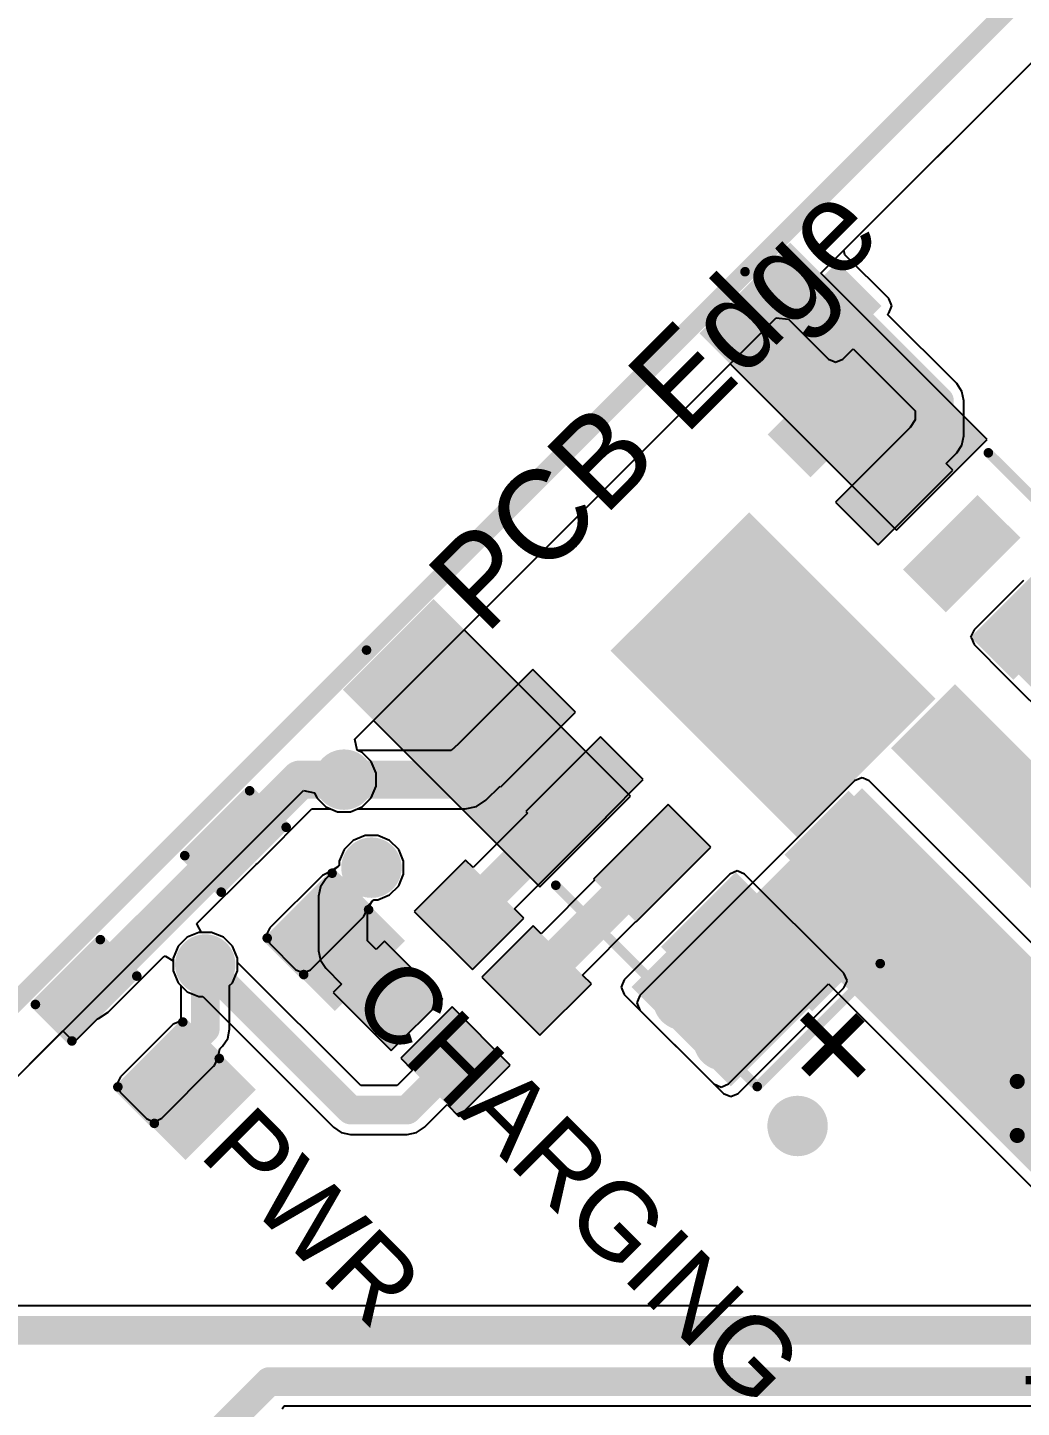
# Model space of a CAD drawing. Header units: millimetres. Extents: x -0.27 to 3.94, y -1.19 to 3.
# Drawn here: x 0.224 to 0.744, y 1.581 to 2.303 of the extents above; entities that cross this region are included whole.
import ezdxf

# ---------------------------------------------------------------- set-up
doc = ezdxf.new("R2010")
doc.units = ezdxf.units.MM
doc.header["$MEASUREMENT"] = 0
for name, color, linetype in [('BottomLayer', 5, 'Continuous'), ('BottomPaste', 16, 'Continuous'), ('BottomSolder', 6, 'Continuous'), ('Mechanical2', 216, 'Continuous'), ('TopLayer', 1, 'Continuous'), ('TopOverlay', 2, 'Continuous'), ('TopPaste', 8, 'Continuous'), ('TopSolder', 216, 'Continuous'), ('ViaHoleLayer', 16, 'Continuous')]:
    doc.layers.add(name, color=color, linetype=linetype)
doc.styles.add('Arial', font='arial.ttf', dxfattribs={"height": 0.2})

# ---------------------------------------------------------------- blocks, each defined once
blk = doc.blocks.new('ESOP_8_B_25')
at = {"layer": 'BottomLayer'}
for points in [[(-0.13813, 0.08681), (-0.09089, 0.08681), (-0.09089, 0.06319), (-0.13813, 0.06319)], [(0.09089, 0.08681), (0.13813, 0.08681), (0.13813, 0.06319), (0.09089, 0.06319)], [(-0.04724, 0.06496), (0.04724, 0.06496), (0.04724, -0.06496), (-0.04724, -0.06496)], [(-0.13813, 0.03681), (-0.09089, 0.03681), (-0.09089, 0.01319), (-0.13813, 0.01319)], [(0.09089, 0.03681), (0.13813, 0.03681), (0.13813, 0.01319), (0.09089, 0.01319)], [(-0.13813, -0.01319), (-0.09089, -0.01319), (-0.09089, -0.03681), (-0.13813, -0.03681)], [(0.09089, -0.01319), (0.13813, -0.01319), (0.13813, -0.03681), (0.09089, -0.03681)], [(-0.13813, -0.06319), (-0.09089, -0.06319), (-0.09089, -0.08681), (-0.13813, -0.08681)], [(0.09089, -0.06319), (0.13813, -0.06319), (0.13813, -0.08681), (0.09089, -0.08681)]]:
    blk.add_hatch(color=5, dxfattribs=at).paths.add_polyline_path(points)
at = {"layer": 'BottomPaste'}
for points in [[(-0.13813, 0.08681), (-0.09089, 0.08681), (-0.09089, 0.06319), (-0.13813, 0.06319)], [(0.09089, 0.08681), (0.13813, 0.08681), (0.13813, 0.06319), (0.09089, 0.06319)], [(-0.04724, 0.06496), (0.04724, 0.06496), (0.04724, -0.06496), (-0.04724, -0.06496)], [(-0.13813, 0.03681), (-0.09089, 0.03681), (-0.09089, 0.01319), (-0.13813, 0.01319)], [(0.09089, 0.03681), (0.13813, 0.03681), (0.13813, 0.01319), (0.09089, 0.01319)], [(-0.13813, -0.01319), (-0.09089, -0.01319), (-0.09089, -0.03681), (-0.13813, -0.03681)], [(0.09089, -0.01319), (0.13813, -0.01319), (0.13813, -0.03681), (0.09089, -0.03681)], [(-0.13813, -0.06319), (-0.09089, -0.06319), (-0.09089, -0.08681), (-0.13813, -0.08681)], [(0.09089, -0.06319), (0.13813, -0.06319), (0.13813, -0.08681), (0.09089, -0.08681)]]:
    blk.add_hatch(color=16, dxfattribs=at).paths.add_polyline_path(points)
at = {"layer": 'BottomSolder'}
for points in [[(-0.14213, 0.09081), (-0.08689, 0.09081), (-0.08689, 0.05919), (-0.14213, 0.05919)], [(0.08689, 0.09081), (0.14213, 0.09081), (0.14213, 0.05919), (0.08689, 0.05919)], [(-0.05124, 0.06896), (0.05124, 0.06896), (0.05124, -0.06896), (-0.05124, -0.06896)], [(-0.14213, 0.04081), (-0.08689, 0.04081), (-0.08689, 0.00919), (-0.14213, 0.00919)], [(0.08689, 0.04081), (0.14213, 0.04081), (0.14213, 0.00919), (0.08689, 0.00919)], [(-0.14213, -0.00919), (-0.08689, -0.00919), (-0.08689, -0.04081), (-0.14213, -0.04081)], [(0.08689, -0.00919), (0.14213, -0.00919), (0.14213, -0.04081), (0.08689, -0.04081)], [(-0.14213, -0.05919), (-0.08689, -0.05919), (-0.08689, -0.09081), (-0.14213, -0.09081)], [(0.08689, -0.05919), (0.14213, -0.05919), (0.14213, -0.09081), (0.08689, -0.09081)]]:
    blk.add_hatch(color=6, dxfattribs=at).paths.add_polyline_path(points)
blk = doc.blocks.new('R___0402_B_96')
at = {"layer": 'BottomLayer'}
for points in [[(-0.0095, 0.0125), (-0.0095, -0.0125), (-0.0275, -0.0125), (-0.0275, 0.0125)], [(0.0275, 0.0125), (0.0275, -0.0125), (0.0095, -0.0125), (0.0095, 0.0125)]]:
    blk.add_hatch(color=5, dxfattribs=at).paths.add_polyline_path(points)
at = {"layer": 'BottomPaste'}
for points in [[(-0.0095, 0.0125), (-0.0095, -0.0125), (-0.0275, -0.0125), (-0.0275, 0.0125)], [(0.0275, 0.0125), (0.0275, -0.0125), (0.0095, -0.0125), (0.0095, 0.0125)]]:
    blk.add_hatch(color=16, dxfattribs=at).paths.add_polyline_path(points)
at = {"layer": 'BottomSolder'}
for points in [[(-0.00733, 0.01467), (-0.00733, -0.01467), (-0.02967, -0.01467), (-0.02967, 0.01467)], [(0.02967, 0.01467), (0.02967, -0.01467), (0.00733, -0.01467), (0.00733, 0.01467)]]:
    blk.add_hatch(color=6, dxfattribs=at).paths.add_polyline_path(points)
blk = doc.blocks.new('R___0603_B_97')
at = {"layer": 'BottomLayer'}
for points in [[(-0.045, -0.0175), (-0.045, 0.0175), (-0.015, 0.0175), (-0.015, -0.0175)], [(0.015, -0.0175), (0.015, 0.0175), (0.045, 0.0175), (0.045, -0.0175)]]:
    blk.add_hatch(color=5, dxfattribs=at).paths.add_polyline_path(points)
at = {"layer": 'BottomPaste'}
for points in [[(-0.045, -0.0175), (-0.045, 0.0175), (-0.015, 0.0175), (-0.015, -0.0175)], [(0.015, -0.0175), (0.015, 0.0175), (0.045, 0.0175), (0.045, -0.0175)]]:
    blk.add_hatch(color=16, dxfattribs=at).paths.add_polyline_path(points)
at = {"layer": 'BottomSolder'}
for points in [[(-0.049, -0.0215), (-0.049, 0.0215), (-0.011, 0.0215), (-0.011, -0.0215)], [(0.011, -0.0215), (0.011, 0.0215), (0.049, 0.0215), (0.049, -0.0215)]]:
    blk.add_hatch(color=6, dxfattribs=at).paths.add_polyline_path(points)
blk = doc.blocks.new('R___0603_B_98')
at = {"layer": 'BottomLayer'}
for points in [[(-0.045, -0.0175), (-0.045, 0.0175), (-0.015, 0.0175), (-0.015, -0.0175)], [(0.015, -0.0175), (0.015, 0.0175), (0.045, 0.0175), (0.045, -0.0175)]]:
    blk.add_hatch(color=5, dxfattribs=at).paths.add_polyline_path(points)
at = {"layer": 'BottomPaste'}
for points in [[(-0.045, -0.0175), (-0.045, 0.0175), (-0.015, 0.0175), (-0.015, -0.0175)], [(0.015, -0.0175), (0.015, 0.0175), (0.045, 0.0175), (0.045, -0.0175)]]:
    blk.add_hatch(color=16, dxfattribs=at).paths.add_polyline_path(points)
at = {"layer": 'BottomSolder'}
for points in [[(-0.049, -0.0215), (-0.049, 0.0215), (-0.011, 0.0215), (-0.011, -0.0215)], [(0.011, -0.0215), (0.011, 0.0215), (0.049, 0.0215), (0.049, -0.0215)]]:
    blk.add_hatch(color=6, dxfattribs=at).paths.add_polyline_path(points)
blk = doc.blocks.new('T__________121')
at = {"layer": 'TopLayer'}
blk.add_hatch(color=1, dxfattribs=at).paths.add_polyline_path([(0.015, 0.03), (-0.015, 0.03), (-0.03, 0.015), (-0.03, -0.015), (-0.015, -0.03), (0.015, -0.03), (0.03, -0.015), (0.03, 0.015)])
at = {"layer": 'TopPaste'}
blk.add_hatch(color=8, dxfattribs=at).paths.add_polyline_path([(0.015, 0.03), (-0.015, 0.03), (-0.03, 0.015), (-0.03, -0.015), (-0.015, -0.03), (0.015, -0.03), (0.03, -0.015), (0.03, 0.015)])
at = {"layer": 'TopSolder'}
blk.add_hatch(color=216, dxfattribs=at).paths.add_polyline_path([(0.017, 0.034), (-0.017, 0.034), (-0.034, 0.017), (-0.034, -0.017), (-0.017, -0.034), (0.017, -0.034), (0.034, -0.017), (0.034, 0.017)])
at = {"layer": 'TopOverlay', "const_width": 0.00787}
for points in [[(-0.037, 0.017), (-0.017, 0.037)], [(-0.017, 0.037), (0.017, 0.037)], [(-0.017, 0.037), (0.017, 0.037)], [(0.017, 0.037), (0.037, 0.017)], [(-0.037, 0.017), (-0.037, -0.017)], [(0.037, 0.017), (0.037, -0.017)], [(-0.037, -0.017), (-0.017, -0.037)], [(0.017, -0.037), (0.037, -0.017)], [(-0.017, -0.037), (0.017, -0.037)], [(-0.017, -0.037), (0.017, -0.037)]]:
    blk.add_lwpolyline(points, dxfattribs=at)
at = {"layer": 'TopOverlay', "const_width": 0.00394}
for points in [[(-0.01897, 0.037, 1), (-0.01503, 0.037, 1)], [(-0.01897, 0.037, 1), (-0.01503, 0.037, 1)], [(-0.01897, 0.037, 1), (-0.01503, 0.037, 1)], [(0.01503, 0.037, 1), (0.01897, 0.037, 1)], [(0.01503, 0.037, 1), (0.01897, 0.037, 1)], [(0.01503, 0.037, 1), (0.01897, 0.037, 1)], [(-0.03897, 0.017, 1), (-0.03503, 0.017, 1)], [(-0.03897, 0.017, 1), (-0.03503, 0.017, 1)], [(0.03503, 0.017, 1), (0.03897, 0.017, 1)], [(0.03503, 0.017, 1), (0.03897, 0.017, 1)], [(-0.03897, -0.017, 1), (-0.03503, -0.017, 1)], [(-0.03897, -0.017, 1), (-0.03503, -0.017, 1)], [(0.03503, -0.017, 1), (0.03897, -0.017, 1)], [(0.03503, -0.017, 1), (0.03897, -0.017, 1)], [(-0.01897, -0.037, 1), (-0.01503, -0.037, 1)], [(-0.01897, -0.037, 1), (-0.01503, -0.037, 1)], [(-0.01897, -0.037, 1), (-0.01503, -0.037, 1)], [(0.01503, -0.037, 1), (0.01897, -0.037, 1)], [(0.01503, -0.037, 1), (0.01897, -0.037, 1)], [(0.01503, -0.037, 1), (0.01897, -0.037, 1)]]:
    blk.add_lwpolyline(points, format="xyb", close=True, dxfattribs=at)
blk = doc.blocks.new('LED_0603_130')
at = {"layer": 'TopLayer'}
for points in [[(-0.03937, 0.01969), (-0.01969, 0.01969), (-0.01969, -0.01969), (-0.03937, -0.01969)], [(0.01969, 0.01969), (0.03937, 0.01969), (0.03937, -0.01969), (0.01969, -0.01969)]]:
    blk.add_hatch(color=1, dxfattribs=at).paths.add_polyline_path(points)
at = {"layer": 'TopOverlay'}
blk.add_hatch(color=2, dxfattribs=at).paths.add_polyline_path([(0.044, -0.026), (0.069, -0.026), (0.069, 0.026), (0.044, 0.026)])
at = {"layer": 'TopPaste'}
for points in [[(-0.03937, 0.01969), (-0.01969, 0.01969), (-0.01969, -0.01969), (-0.03937, -0.01969)], [(0.01969, 0.01969), (0.03937, 0.01969), (0.03937, -0.01969), (0.01969, -0.01969)]]:
    blk.add_hatch(color=8, dxfattribs=at).paths.add_polyline_path(points)
at = {"layer": 'TopSolder'}
for points in [[(-0.04337, 0.02369), (-0.01569, 0.02369), (-0.01569, -0.02369), (-0.04337, -0.02369)], [(0.01569, 0.02369), (0.04337, 0.02369), (0.04337, -0.02369), (0.01569, -0.02369)]]:
    blk.add_hatch(color=216, dxfattribs=at).paths.add_polyline_path(points)
at = {"layer": 'TopOverlay', "const_width": 0.005}
for points in [[(-0.044, -0.024), (-0.044, 0.024)], [(-0.044, 0.024), (-0.017, 0.024)], [(0.017, 0.024), (0.044, 0.024)], [(0.044, -0.024), (0.044, 0.024)], [(-0.044, -0.024), (-0.017, -0.024)], [(0.017, -0.024), (0.044, -0.024)]]:
    blk.add_lwpolyline(points, dxfattribs=at)
at = {"layer": 'TopOverlay', "const_width": 0.0025}
for points in [[(-0.04525, 0.024, 1), (-0.04275, 0.024, 1)], [(-0.04525, 0.024, 1), (-0.04275, 0.024, 1)], [(-0.01825, 0.024, 1), (-0.01575, 0.024, 1)], [(0.01575, 0.024, 1), (0.01825, 0.024, 1)], [(0.04275, 0.024, 1), (0.04525, 0.024, 1)], [(0.04275, 0.024, 1), (0.04525, 0.024, 1)], [(-0.04525, -0.024, 1), (-0.04275, -0.024, 1)], [(-0.04525, -0.024, 1), (-0.04275, -0.024, 1)], [(-0.01825, -0.024, 1), (-0.01575, -0.024, 1)], [(0.01575, -0.024, 1), (0.01825, -0.024, 1)], [(0.04275, -0.024, 1), (0.04525, -0.024, 1)], [(0.04275, -0.024, 1), (0.04525, -0.024, 1)]]:
    blk.add_lwpolyline(points, format="xyb", close=True, dxfattribs=at)
blk = doc.blocks.new('LED_0603_131')
at = {"layer": 'TopLayer'}
for points in [[(-0.03937, 0.01969), (-0.01969, 0.01969), (-0.01969, -0.01969), (-0.03937, -0.01969)], [(0.01969, 0.01969), (0.03937, 0.01969), (0.03937, -0.01969), (0.01969, -0.01969)]]:
    blk.add_hatch(color=1, dxfattribs=at).paths.add_polyline_path(points)
at = {"layer": 'TopOverlay'}
blk.add_hatch(color=2, dxfattribs=at).paths.add_polyline_path([(0.044, -0.026), (0.069, -0.026), (0.069, 0.026), (0.044, 0.026)])
at = {"layer": 'TopPaste'}
for points in [[(-0.03937, 0.01969), (-0.01969, 0.01969), (-0.01969, -0.01969), (-0.03937, -0.01969)], [(0.01969, 0.01969), (0.03937, 0.01969), (0.03937, -0.01969), (0.01969, -0.01969)]]:
    blk.add_hatch(color=8, dxfattribs=at).paths.add_polyline_path(points)
at = {"layer": 'TopSolder'}
for points in [[(-0.04337, 0.02369), (-0.01569, 0.02369), (-0.01569, -0.02369), (-0.04337, -0.02369)], [(0.01569, 0.02369), (0.04337, 0.02369), (0.04337, -0.02369), (0.01569, -0.02369)]]:
    blk.add_hatch(color=216, dxfattribs=at).paths.add_polyline_path(points)
at = {"layer": 'TopOverlay', "const_width": 0.005}
for points in [[(-0.044, -0.024), (-0.044, 0.024)], [(-0.044, 0.024), (-0.017, 0.024)], [(0.017, 0.024), (0.044, 0.024)], [(0.044, -0.024), (0.044, 0.024)], [(-0.044, -0.024), (-0.017, -0.024)], [(0.017, -0.024), (0.044, -0.024)]]:
    blk.add_lwpolyline(points, dxfattribs=at)
at = {"layer": 'TopOverlay', "const_width": 0.0025}
for points in [[(-0.04525, 0.024, 1), (-0.04275, 0.024, 1)], [(-0.04525, 0.024, 1), (-0.04275, 0.024, 1)], [(-0.01825, 0.024, 1), (-0.01575, 0.024, 1)], [(0.01575, 0.024, 1), (0.01825, 0.024, 1)], [(0.04275, 0.024, 1), (0.04525, 0.024, 1)], [(0.04275, 0.024, 1), (0.04525, 0.024, 1)], [(-0.04525, -0.024, 1), (-0.04275, -0.024, 1)], [(-0.04525, -0.024, 1), (-0.04275, -0.024, 1)], [(-0.01825, -0.024, 1), (-0.01575, -0.024, 1)], [(0.01575, -0.024, 1), (0.01825, -0.024, 1)], [(0.04275, -0.024, 1), (0.04525, -0.024, 1)], [(0.04275, -0.024, 1), (0.04525, -0.024, 1)]]:
    blk.add_lwpolyline(points, format="xyb", close=True, dxfattribs=at)
blk = doc.blocks.new('WAFER_PH2_0_2PWB_145')
at = {"layer": 'TopLayer'}
for points in [[(-0.05906, 0.1811), (-0.01969, 0.1811), (-0.01969, 0.04331), (-0.05906, 0.04331)], [(0.01969, 0.1811), (0.05906, 0.1811), (0.05906, 0.04331), (0.01969, 0.04331)], [(-0.16142, -0.04331), (-0.10236, -0.04331), (-0.10236, -0.1811), (-0.16142, -0.1811)], [(0.16142, -0.1811), (0.10236, -0.1811), (0.10236, -0.04331), (0.16142, -0.04331)]]:
    blk.add_hatch(color=1, dxfattribs=at).paths.add_polyline_path(points)
at = {"layer": 'TopPaste'}
for points in [[(-0.05906, 0.1811), (-0.01969, 0.1811), (-0.01969, 0.04331), (-0.05906, 0.04331)], [(0.01969, 0.1811), (0.05906, 0.1811), (0.05906, 0.04331), (0.01969, 0.04331)], [(-0.16142, -0.04331), (-0.10236, -0.04331), (-0.10236, -0.1811), (-0.16142, -0.1811)], [(0.16142, -0.1811), (0.10236, -0.1811), (0.10236, -0.04331), (0.16142, -0.04331)]]:
    blk.add_hatch(color=8, dxfattribs=at).paths.add_polyline_path(points)
at = {"layer": 'TopSolder'}
for points in [[(-0.06306, 0.1851), (-0.01569, 0.1851), (-0.01569, 0.03931), (-0.06306, 0.03931)], [(0.01569, 0.1851), (0.06306, 0.1851), (0.06306, 0.03931), (0.01569, 0.03931)], [(-0.16542, -0.03931), (-0.09836, -0.03931), (-0.09836, -0.1851), (-0.16542, -0.1851)], [(0.16542, -0.1851), (0.09836, -0.1851), (0.09836, -0.03931), (0.16542, -0.03931)]]:
    blk.add_hatch(color=216, dxfattribs=at).paths.add_polyline_path(points)
at = {"layer": 'TopOverlay', "const_width": 0.005}
for points in [[(-0.068, 0.134), (-0.074, 0.14)], [(-0.074, 0.128), (-0.074, 0.14)], [(-0.068, 0.134), (-0.074, 0.128)], [(-0.161, -0.034), (-0.161, 0.115)], [(-0.07, 0.115), (-0.161, 0.115)], [(0.159, 0.115), (0.068, 0.115)], [(0.159, -0.034), (0.159, 0.115)], [(0.142, -0.191), (-0.138, -0.191)]]:
    blk.add_lwpolyline(points, dxfattribs=at)
at = {"layer": 'TopOverlay', "const_width": 0.0025}
for points in [[(-0.07525, 0.14, 1), (-0.07275, 0.14, 1)], [(-0.07525, 0.14, 1), (-0.07275, 0.14, 1)], [(-0.07525, 0.128, 1), (-0.07275, 0.128, 1)], [(-0.07525, 0.128, 1), (-0.07275, 0.128, 1)], [(-0.06925, 0.134, 1), (-0.06675, 0.134, 1)], [(-0.06925, 0.134, 1), (-0.06675, 0.134, 1)], [(-0.16225, 0.115, 1), (-0.15975, 0.115, 1)], [(-0.16225, 0.115, 1), (-0.15975, 0.115, 1)], [(-0.07125, 0.115, 1), (-0.06875, 0.115, 1)], [(0.06675, 0.115, 1), (0.06925, 0.115, 1)], [(0.15775, 0.115, 1), (0.16025, 0.115, 1)], [(0.15775, 0.115, 1), (0.16025, 0.115, 1)], [(-0.16225, -0.034, 1), (-0.15975, -0.034, 1)], [(0.15775, -0.034, 1), (0.16025, -0.034, 1)], [(-0.13925, -0.191, 1), (-0.13675, -0.191, 1)], [(0.14075, -0.191, 1), (0.14325, -0.191, 1)]]:
    blk.add_lwpolyline(points, format="xyb", close=True, dxfattribs=at)
at = {"layer": 'TopOverlay'}
blk.add_text('PCB Edge', height=0.047244, rotation=-180, dxfattribs=at).set_placement((0.09269, -0.15221))
blk = doc.blocks.new('C___0402_B_221')
at = {"layer": 'BottomLayer'}
for points in [[(-0.0095, 0.0125), (-0.0095, -0.0125), (-0.0275, -0.0125), (-0.0275, 0.0125)], [(0.0275, 0.0125), (0.0275, -0.0125), (0.0095, -0.0125), (0.0095, 0.0125)]]:
    blk.add_hatch(color=5, dxfattribs=at).paths.add_polyline_path(points)
at = {"layer": 'BottomPaste'}
for points in [[(-0.0095, 0.0125), (-0.0095, -0.0125), (-0.0275, -0.0125), (-0.0275, 0.0125)], [(0.0275, 0.0125), (0.0275, -0.0125), (0.0095, -0.0125), (0.0095, 0.0125)]]:
    blk.add_hatch(color=16, dxfattribs=at).paths.add_polyline_path(points)
at = {"layer": 'BottomSolder'}
for points in [[(-0.00714, 0.01486), (-0.00714, -0.01486), (-0.02986, -0.01486), (-0.02986, 0.01486)], [(0.02986, 0.01486), (0.02986, -0.01486), (0.00714, -0.01486), (0.00714, 0.01486)]]:
    blk.add_hatch(color=6, dxfattribs=at).paths.add_polyline_path(points)

msp = doc.modelspace()

# ---------------------------------------------------------------- hatches: boundary and pattern name
at = {"layer": 'BottomLayer'}
for points in [[(0.64778, 2.1799), (0.62382, 2.15594), (0.64682, 2.13294), (0.67078, 2.1569)], [(0.77316, 2.00027), (0.75645, 2.01697), (0.72305, 1.98357), (0.73975, 1.96686)], [(0.86073, 1.8976), (0.7489, 2.00942), (0.72305, 1.98357), (0.83487, 1.87174)], [(0.59193, 1.74858), (0.64726, 1.80391), (0.59532, 1.85584), (0.53999, 1.80051)]]:
    msp.add_hatch(color=5, dxfattribs=at).paths.add_polyline_path(points)
h = msp.add_hatch(color=5, dxfattribs=at)
edge = h.paths.add_edge_path()
edge.add_arc((0.60179, 2.01695), 0.01181, 0, 360)
h = msp.add_hatch(color=5, dxfattribs=at)
edge = h.paths.add_edge_path()
edge.add_arc((0.56172, 1.97661), 0.01181, 0, 360)
h = msp.add_hatch(color=5, dxfattribs=at)
edge = h.paths.add_edge_path()
edge.add_arc((0.66601, 1.95087), 0.01181, 0, 360)
h = msp.add_hatch(color=5, dxfattribs=at)
edge = h.paths.add_edge_path()
edge.add_arc((0.38963, 1.90904), 0.01181, 0, 360)
h = msp.add_hatch(color=5, dxfattribs=at)
edge = h.paths.add_edge_path()
edge.add_arc((0.62673, 1.91186), 0.01181, 0, 360)
h = msp.add_hatch(color=5, dxfattribs=at)
edge = h.paths.add_edge_path()
edge.add_arc((0.404, 1.863), 0.01181, 0, 360)
h = msp.add_hatch(color=5, dxfattribs=at)
edge = h.paths.add_edge_path()
edge.add_arc((0.31707, 1.81231), 0.01181, 0, 360)
h = msp.add_hatch(color=5, dxfattribs=at)
edge = h.paths.add_edge_path()
edge.add_arc((0.56711, 1.79374), 0.01181, 0, 360)
h = msp.add_hatch(color=5, dxfattribs=at)
edge = h.paths.add_edge_path()
edge.add_arc((0.58821, 1.77255), 0.01181, 0, 360)
h = msp.add_hatch(color=5, dxfattribs=at)
edge = h.paths.add_edge_path()
edge.add_arc((0.62691, 1.72782), 0.01181, 0, 360)
at = {"layer": 'BottomSolder'}
h = msp.add_hatch(color=6, dxfattribs=at)
edge = h.paths.add_edge_path()
edge.add_arc((0.60179, 2.01695), 0.01581, 0, 360)
h = msp.add_hatch(color=6, dxfattribs=at)
edge = h.paths.add_edge_path()
edge.add_arc((0.56172, 1.97661), 0.01581, 0, 360)
h = msp.add_hatch(color=6, dxfattribs=at)
edge = h.paths.add_edge_path()
edge.add_arc((0.66601, 1.95087), 0.01581, 0, 360)
h = msp.add_hatch(color=6, dxfattribs=at)
edge = h.paths.add_edge_path()
edge.add_arc((0.38963, 1.90904), 0.01581, 0, 360)
h = msp.add_hatch(color=6, dxfattribs=at)
edge = h.paths.add_edge_path()
edge.add_arc((0.62673, 1.91186), 0.01581, 0, 360)
h = msp.add_hatch(color=6, dxfattribs=at)
edge = h.paths.add_edge_path()
edge.add_arc((0.404, 1.863), 0.01581, 0, 360)
h = msp.add_hatch(color=6, dxfattribs=at)
edge = h.paths.add_edge_path()
edge.add_arc((0.31707, 1.81231), 0.01581, 0, 360)
h = msp.add_hatch(color=6, dxfattribs=at)
edge = h.paths.add_edge_path()
edge.add_arc((0.56711, 1.79374), 0.01581, 0, 360)
h = msp.add_hatch(color=6, dxfattribs=at)
edge = h.paths.add_edge_path()
edge.add_arc((0.58821, 1.77255), 0.01581, 0, 360)
h = msp.add_hatch(color=6, dxfattribs=at)
edge = h.paths.add_edge_path()
edge.add_arc((0.62691, 1.72782), 0.01581, 0, 360)
at = {"layer": 'TopLayer'}
h = msp.add_hatch(color=1, dxfattribs=at)
edge = h.paths.add_edge_path()
edge.add_arc((0.60179, 2.01695), 0.01181, 0, 360)
h = msp.add_hatch(color=1, dxfattribs=at)
edge = h.paths.add_edge_path()
edge.add_arc((0.56172, 1.97661), 0.01181, 0, 360)
h = msp.add_hatch(color=1, dxfattribs=at)
edge = h.paths.add_edge_path()
edge.add_arc((0.66601, 1.95087), 0.01181, 0, 360)
h = msp.add_hatch(color=1, dxfattribs=at)
edge = h.paths.add_edge_path()
edge.add_arc((0.38963, 1.90904), 0.01181, 0, 360)
h = msp.add_hatch(color=1, dxfattribs=at)
edge = h.paths.add_edge_path()
edge.add_arc((0.62673, 1.91186), 0.01181, 0, 360)
for points in [[(0.76912, 1.68369), (0.82529, 1.73987), (0.66056, 1.9046), (0.60439, 1.84843)], [(0.58688, 1.75363), (0.69224, 1.859), (0.6536, 1.89764), (0.54823, 1.79227)], [(0.36834, 1.81338), (0.39617, 1.84122), (0.38226, 1.85514), (0.35442, 1.8273)], [(0.29022, 1.73551), (0.31805, 1.76334), (0.30413, 1.77726), (0.2763, 1.74942)]]:
    msp.add_hatch(color=1, dxfattribs=at).paths.add_polyline_path(points)
h = msp.add_hatch(color=1, dxfattribs=at)
edge = h.paths.add_edge_path()
edge.add_arc((0.404, 1.863), 0.01181, 0, 360)
h = msp.add_hatch(color=1, dxfattribs=at)
edge = h.paths.add_edge_path()
edge.add_arc((0.31707, 1.81231), 0.01181, 0, 360)
h = msp.add_hatch(color=1, dxfattribs=at)
edge = h.paths.add_edge_path()
edge.add_arc((0.56711, 1.79374), 0.01181, 0, 360)
h = msp.add_hatch(color=1, dxfattribs=at)
edge = h.paths.add_edge_path()
edge.add_arc((0.58821, 1.77255), 0.01181, 0, 360)
h = msp.add_hatch(color=1, dxfattribs=at)
edge = h.paths.add_edge_path()
edge.add_arc((0.62691, 1.72782), 0.01181, 0, 360)
at = {"layer": 'TopSolder'}
h = msp.add_hatch(color=216, dxfattribs=at)
edge = h.paths.add_edge_path()
edge.add_arc((0.60179, 2.01695), 0.01581, 0, 360)
h = msp.add_hatch(color=216, dxfattribs=at)
edge = h.paths.add_edge_path()
edge.add_arc((0.56172, 1.97661), 0.01581, 0, 360)
h = msp.add_hatch(color=216, dxfattribs=at)
edge = h.paths.add_edge_path()
edge.add_arc((0.66601, 1.95087), 0.01581, 0, 360)
h = msp.add_hatch(color=216, dxfattribs=at)
edge = h.paths.add_edge_path()
edge.add_arc((0.38963, 1.90904), 0.01581, 0, 360)
h = msp.add_hatch(color=216, dxfattribs=at)
edge = h.paths.add_edge_path()
edge.add_arc((0.62673, 1.91186), 0.01581, 0, 360)
h = msp.add_hatch(color=216, dxfattribs=at)
edge = h.paths.add_edge_path()
edge.add_arc((0.404, 1.863), 0.01581, 0, 360)
h = msp.add_hatch(color=216, dxfattribs=at)
edge = h.paths.add_edge_path()
edge.add_arc((0.31707, 1.81231), 0.01581, 0, 360)
h = msp.add_hatch(color=216, dxfattribs=at)
edge = h.paths.add_edge_path()
edge.add_arc((0.56711, 1.79374), 0.01581, 0, 360)
h = msp.add_hatch(color=216, dxfattribs=at)
edge = h.paths.add_edge_path()
edge.add_arc((0.58821, 1.77255), 0.01581, 0, 360)
h = msp.add_hatch(color=216, dxfattribs=at)
edge = h.paths.add_edge_path()
edge.add_arc((0.62691, 1.72782), 0.01581, 0, 360)
at = {"layer": 'ViaHoleLayer'}
h = msp.add_hatch(color=16, dxfattribs=at)
edge = h.paths.add_edge_path()
edge.add_arc((0.60179, 2.01695), 0.00591, 0, 360)
h = msp.add_hatch(color=16, dxfattribs=at)
edge = h.paths.add_edge_path()
edge.add_arc((0.56172, 1.97661), 0.00591, 0, 360)
h = msp.add_hatch(color=16, dxfattribs=at)
edge = h.paths.add_edge_path()
edge.add_arc((0.66601, 1.95087), 0.00591, 0, 360)
h = msp.add_hatch(color=16, dxfattribs=at)
edge = h.paths.add_edge_path()
edge.add_arc((0.38963, 1.90904), 0.00591, 0, 360)
h = msp.add_hatch(color=16, dxfattribs=at)
edge = h.paths.add_edge_path()
edge.add_arc((0.62673, 1.91186), 0.00591, 0, 360)
h = msp.add_hatch(color=16, dxfattribs=at)
edge = h.paths.add_edge_path()
edge.add_arc((0.404, 1.863), 0.00591, 0, 360)
h = msp.add_hatch(color=16, dxfattribs=at)
edge = h.paths.add_edge_path()
edge.add_arc((0.31707, 1.81231), 0.00591, 0, 360)
h = msp.add_hatch(color=16, dxfattribs=at)
edge = h.paths.add_edge_path()
edge.add_arc((0.56711, 1.79374), 0.00591, 0, 360)
h = msp.add_hatch(color=16, dxfattribs=at)
edge = h.paths.add_edge_path()
edge.add_arc((0.58821, 1.77255), 0.00591, 0, 360)
h = msp.add_hatch(color=16, dxfattribs=at)
edge = h.paths.add_edge_path()
edge.add_arc((0.62691, 1.72782), 0.00591, 0, 360)

# ---------------------------------------------------------------- linework, layer by layer
at = {"layer": 'BottomLayer'}
for p, q in [((0.65113, 2.18613), (0.99347, 2.52847)), ((0.65161, 2.18373), (0.65113, 2.18613)), ((0.67461, 2.16073), (0.65161, 2.18373)), ((0.67619, 2.1569), (0.67461, 2.16073)), ((0.67461, 2.16073), (0.67461, 2.16073)), ((0.67395, 2.15241), (0.67461, 2.15307)), ((0.71012, 2.11624), (0.67395, 2.15241)), ((0.67461, 2.15307), (0.67587, 2.15611)), ((0.67587, 2.15611), (0.67619, 2.1569)), ((0.3953, 1.9303), (0.61562, 2.15062)), ((0.61562, 2.15062), (0.62209, 2.15002)), ((0.62209, 2.15002), (0.643, 2.12912)), ((0.65065, 2.12912), (0.65592, 2.13439)), ((0.65592, 2.13439), (0.68836, 2.10195)), ((0.643, 2.12912), (0.64603, 2.12786)), ((0.64603, 2.12786), (0.64682, 2.12753)), ((0.64682, 2.12753), (0.65065, 2.12911)), ((0.65065, 2.12911), (0.65065, 2.12912)), ((0.71288, 2.11211), (0.71012, 2.11624)), ((0.71385, 2.10723), (0.71288, 2.11211)), ((0.68836, 2.10195), (0.68836, 2.09725)), ((0.71385, 2.08897), (0.71385, 2.10723)), ((0.68836, 2.09725), (0.68574, 2.09334)), ((0.68574, 2.09334), (0.64668, 2.05428)), ((0.71288, 2.08409), (0.71385, 2.08897)), ((0.70462, 2.07446), (0.71012, 2.07996)), ((0.71012, 2.07996), (0.71288, 2.08409)), ((0.7081, 2.07098), (0.70462, 2.07446)), ((0.66904, 2.03192), (0.7081, 2.07098)), ((0.64668, 2.05428), (0.66904, 2.03192)), ((0.74508, 2.01325), (0.71951, 1.98769)), ((0.71922, 1.98739), (0.71739, 1.98357)), ((0.71951, 1.98769), (0.71922, 1.98739)), ((0.71739, 1.98357), (0.71781, 1.98315)), ((0.71781, 1.98315), (0.71922, 1.97974)), ((0.71922, 1.97974), (0.73592, 1.96304)), ((0.48845, 1.96676), (0.44938, 1.92769)), ((0.51081, 1.9444), (0.48845, 1.96676)), ((0.73592, 1.96304), (0.73592, 1.96304)), ((0.73592, 1.96304), (0.83104, 1.86792)), ((0.47174, 1.90533), (0.51081, 1.9444)), ((0.39648, 1.9244), (0.3953, 1.9303)), ((0.44938, 1.92769), (0.44577, 1.92434)), ((0.5238, 1.9314), (0.48474, 1.89234)), ((0.54616, 1.90904), (0.5238, 1.9314)), ((0.39664, 1.92434), (0.39648, 1.9244)), ((0.44577, 1.92434), (0.39664, 1.92434)), ((0.52675, 1.88963), (0.54616, 1.90904)), ((0.04442, 1.57942), (0.36837, 1.90337)), ((0.36837, 1.90337), (0.37427, 1.9022)), ((0.37427, 1.9022), (0.37538, 1.89952)), ((0.37538, 1.89952), (0.38011, 1.89479)), ((0.46391, 1.89823), (0.47138, 1.9057)), ((0.47138, 1.9057), (0.47174, 1.90533)), ((0.38011, 1.89479), (0.38629, 1.89223)), ((0.38629, 1.89223), (0.39298, 1.89223)), ((0.39298, 1.89223), (0.39664, 1.89375)), ((0.39664, 1.89375), (0.45309, 1.89375)), ((0.45309, 1.89375), (0.45894, 1.89491)), ((0.45894, 1.89491), (0.46391, 1.89823)), ((0.48474, 1.89234), (0.48559, 1.89149)), ((0.55916, 1.89605), (0.52009, 1.85698)), ((0.58152, 1.87369), (0.55916, 1.89605)), ((0.48559, 1.89149), (0.45717, 1.86307)), ((0.4788, 1.84144), (0.52627, 1.8889)), ((0.52627, 1.8889), (0.52675, 1.88963)), ((0.39448, 1.87725), (0.38975, 1.87252)), ((0.40066, 1.87981), (0.39448, 1.87725)), ((0.40734, 1.87981), (0.40066, 1.87981)), ((0.41352, 1.87725), (0.40734, 1.87981)), ((0.41825, 1.87252), (0.41352, 1.87725)), ((0.38975, 1.87252), (0.38719, 1.86634)), ((0.42081, 1.86634), (0.41825, 1.87252)), ((0.54245, 1.83462), (0.58152, 1.87369)), ((0.38719, 1.86421), (0.38009, 1.85711)), ((0.38719, 1.86634), (0.38719, 1.86421)), ((0.42081, 1.85966), (0.42081, 1.86634)), ((0.45327, 1.86697), (0.4264, 1.8401)), ((0.45717, 1.86307), (0.45327, 1.86697)), ((0.38009, 1.85711), (0.37733, 1.85298)), ((0.41825, 1.85348), (0.42081, 1.85966)), ((0.52071, 1.85636), (0.49276, 1.82841)), ((0.52009, 1.85698), (0.52071, 1.85636)), ((0.5915, 1.85967), (0.53617, 1.80434)), ((0.59532, 1.86126), (0.5915, 1.85967)), ((0.5915, 1.85967), (0.5915, 1.85967)), ((0.59915, 1.85967), (0.59532, 1.86126)), ((0.65108, 1.80774), (0.59915, 1.85967)), ((0.37733, 1.85298), (0.37636, 1.8481)), ((0.40734, 1.84619), (0.41352, 1.84875)), ((0.41352, 1.84875), (0.41825, 1.85348)), ((0.37636, 1.8481), (0.37636, 1.81942)), ((0.40185, 1.84282), (0.40521, 1.84619)), ((0.40185, 1.8247), (0.40185, 1.84282)), ((0.40521, 1.84619), (0.40734, 1.84619)), ((0.48368, 1.83656), (0.4788, 1.84144)), ((0.4264, 1.8401), (0.45681, 1.80969)), ((0.45681, 1.80969), (0.48368, 1.83656)), ((0.51439, 1.80678), (0.54234, 1.83474)), ((0.54234, 1.83474), (0.54245, 1.83462)), ((0.31373, 1.82912), (0.30755, 1.82656)), ((0.32041, 1.82912), (0.31373, 1.82912)), ((0.32659, 1.82656), (0.32041, 1.82912)), ((0.48863, 1.83255), (0.46176, 1.80568)), ((0.49276, 1.82841), (0.48863, 1.83255)), ((0.30282, 1.82183), (0.30026, 1.81565)), ((0.30755, 1.82656), (0.30282, 1.82183)), ((0.33132, 1.82183), (0.32659, 1.82656)), ((0.33388, 1.81565), (0.33132, 1.82183)), ((0.37636, 1.81942), (0.37733, 1.81454)), ((0.40642, 1.82012), (0.40185, 1.8247)), ((0.41085, 1.82454), (0.40642, 1.82012)), ((0.44125, 1.79414), (0.41085, 1.82454)), ((0.30026, 1.81565), (0.30026, 1.80897)), ((0.33388, 1.81342), (0.33388, 1.81565)), ((0.39838, 1.74892), (0.33388, 1.81342)), ((0.37733, 1.81454), (0.38009, 1.81041)), ((0.30026, 1.80897), (0.30282, 1.80279)), ((0.38009, 1.81041), (0.3884, 1.8021)), ((0.46176, 1.80568), (0.49216, 1.77527)), ((0.51903, 1.80214), (0.51439, 1.80678)), ((0.65109, 1.80774), (0.65108, 1.80774)), ((0.65292, 1.80391), (0.65109, 1.80774)), ((0.30282, 1.80279), (0.30755, 1.79806)), ((0.30755, 1.79806), (0.31373, 1.7955)), ((0.3884, 1.8021), (0.38398, 1.79767)), ((0.49216, 1.77527), (0.51903, 1.80214)), ((0.53491, 1.80131), (0.53458, 1.80051)), ((0.53458, 1.80051), (0.53617, 1.79669)), ((0.53617, 1.80434), (0.53491, 1.80131)), ((0.59575, 1.74475), (0.65079, 1.79979)), ((0.65079, 1.79979), (0.65109, 1.80008)), ((0.65109, 1.80008), (0.65263, 1.80332)), ((0.65263, 1.80332), (0.65292, 1.80391)), ((0.31373, 1.7955), (0.31576, 1.7955)), ((0.31576, 1.7955), (0.38409, 1.72717)), ((0.38398, 1.79767), (0.41438, 1.76727)), ((0.41438, 1.76727), (0.44125, 1.79414)), ((0.53617, 1.79669), (0.53617, 1.79669)), ((0.53617, 1.79669), (0.5881, 1.74475)), ((0.4462, 1.79012), (0.41933, 1.76325)), ((0.47661, 1.75972), (0.4462, 1.79012)), ((0.41933, 1.76325), (0.42552, 1.75706)), ((0.42552, 1.75706), (0.41739, 1.74892)), ((0.44974, 1.73285), (0.47661, 1.75972)), ((0.41739, 1.74892), (0.39838, 1.74892)), ((0.5881, 1.74475), (0.59193, 1.74317)), ((0.59193, 1.74317), (0.59575, 1.74475)), ((0.59575, 1.74475), (0.59575, 1.74475)), ((0.43168, 1.72717), (0.44355, 1.73904)), ((0.44355, 1.73904), (0.44974, 1.73285)), ((0.38409, 1.72717), (0.38822, 1.72441)), ((0.42754, 1.72441), (0.43168, 1.72717)), ((0.38822, 1.72441), (0.3931, 1.72344)), ((0.3931, 1.72344), (0.42267, 1.72344)), ((0.42267, 1.72344), (0.42754, 1.72441)), ((1.17738, 1.63371), (0.20096, 1.63371)), ((0.35727, 1.5798), (0.35842, 1.58134)), ((0.35842, 1.58134), (1.19698, 1.58134))]:
    msp.add_line(p, q, dxfattribs=at)
for points, const_width in [([(0.63903, 2.15347), (0.6415, 2.15099)], 0.015), ([(0.64362, 2.15099), (0.64427, 2.15164)], 0.015), ([(0.64362, 2.15099), (0.64427, 2.15164)], 0.015), ([(0.64427, 2.15164), (0.6567, 2.15164)], 0.015), ([(0.6567, 2.15164), (0.70111, 2.10723)], 0.015), ([(0.6415, 2.15099), (0.64362, 2.15099)], 0.015), ([(0.70111, 2.08897), (0.70111, 2.10723)], 0.015), ([(0.67739, 2.06525), (0.70111, 2.08897)], 0.015), ([(0.67739, 2.06263), (0.67739, 2.06525)], 0.015), ([(0.45309, 1.90904), (0.4801, 1.93605)], 0.02), ([(0.38963, 1.90904), (0.45309, 1.90904)], 0.02), ([(0.45504, 1.83931), (0.51545, 1.89972)], 0.02), ([(0.51545, 1.89972), (0.51545, 1.90069)], 0.02), ([(0.3891, 1.8481), (0.404, 1.863)], 0.015), ([(0.4904, 1.80442), (0.55081, 1.86483)], 0.02), ([(0.55081, 1.86483), (0.55081, 1.86533)], 0.02), ([(0.3891, 1.81942), (0.3891, 1.8481)], 0.015), ([(0.45504, 1.83833), (0.45504, 1.83931)], 0.02), ([(0.3891, 1.81942), (0.41261, 1.79591)], 0.015), ([(0.31707, 1.81221), (0.31707, 1.81231)], 0.015), ([(0.31707, 1.81221), (0.3931, 1.73618)], 0.015), ([(0.4904, 1.80391), (0.4904, 1.80442)], 0.02), ([(0.41261, 1.7959), (0.41261, 1.79591)], 0.015), ([(0.42267, 1.73618), (0.44797, 1.76148)], 0.015), ([(0.3931, 1.73618), (0.42267, 1.73618)], 0.015), ([(0.20096, 1.62096), (1.18266, 1.62096)], 0.015), ([(0.315, 1.55863), (0.35045, 1.59409)], 0.015), ([(0.35045, 1.59409), (1.19698, 1.59409)], 0.015)]:
    msp.add_lwpolyline(points, dxfattribs=dict(at, const_width=const_width))
for points, const_width in [([(0.63528, 2.15347, 1), (0.64278, 2.15347, 1)], 0.0075), ([(0.64052, 2.15164, 1), (0.64802, 2.15164, 1)], 0.0075), ([(0.64052, 2.15164, 1), (0.64802, 2.15164, 1)], 0.0075), ([(0.64052, 2.15164, 1), (0.64802, 2.15164, 1)], 0.0075), ([(0.65295, 2.15164, 1), (0.66045, 2.15164, 1)], 0.0075), ([(0.65295, 2.15164, 1), (0.66045, 2.15164, 1)], 0.0075), ([(0.63775, 2.15099, 1), (0.64525, 2.15099, 1)], 0.0075), ([(0.63775, 2.15099, 1), (0.64525, 2.15099, 1)], 0.0075), ([(0.63987, 2.15099, 1), (0.64737, 2.15099, 1)], 0.0075), ([(0.63987, 2.15099, 1), (0.64737, 2.15099, 1)], 0.0075), ([(0.63987, 2.15099, 1), (0.64737, 2.15099, 1)], 0.0075), ([(0.69736, 2.10723, 1), (0.70486, 2.10723, 1)], 0.0075), ([(0.69736, 2.10723, 1), (0.70486, 2.10723, 1)], 0.0075), ([(0.69736, 2.08897, 1), (0.70486, 2.08897, 1)], 0.0075), ([(0.69736, 2.08897, 1), (0.70486, 2.08897, 1)], 0.0075), ([(0.67364, 2.06525, 1), (0.68114, 2.06525, 1)], 0.0075), ([(0.67364, 2.06525, 1), (0.68114, 2.06525, 1)], 0.0075), ([(0.67364, 2.06263, 1), (0.68114, 2.06263, 1)], 0.0075), ([(0.4751, 1.93605, 1), (0.4851, 1.93605, 1)], 0.01), ([(0.38463, 1.90904, 1), (0.39463, 1.90904, 1)], 0.01), ([(0.44809, 1.90904, 1), (0.45809, 1.90904, 1)], 0.01), ([(0.44809, 1.90904, 1), (0.45809, 1.90904, 1)], 0.01), ([(0.51045, 1.90069, 1), (0.52045, 1.90069, 1)], 0.01), ([(0.51045, 1.89972, 1), (0.52045, 1.89972, 1)], 0.01), ([(0.51045, 1.89972, 1), (0.52045, 1.89972, 1)], 0.01), ([(0.40025, 1.863, 1), (0.40775, 1.863, 1)], 0.0075), ([(0.54581, 1.86533, 1), (0.55581, 1.86533, 1)], 0.01), ([(0.54581, 1.86483, 1), (0.55581, 1.86483, 1)], 0.01), ([(0.54581, 1.86483, 1), (0.55581, 1.86483, 1)], 0.01), ([(0.38535, 1.8481, 1), (0.39285, 1.8481, 1)], 0.0075), ([(0.38535, 1.8481, 1), (0.39285, 1.8481, 1)], 0.0075), ([(0.45004, 1.83931, 1), (0.46004, 1.83931, 1)], 0.01), ([(0.45004, 1.83931, 1), (0.46004, 1.83931, 1)], 0.01), ([(0.45004, 1.83833, 1), (0.46004, 1.83833, 1)], 0.01), ([(0.38535, 1.81942, 1), (0.39285, 1.81942, 1)], 0.0075), ([(0.38535, 1.81942, 1), (0.39285, 1.81942, 1)], 0.0075), ([(0.31332, 1.81231, 1), (0.32082, 1.81231, 1)], 0.0075), ([(0.31332, 1.81221, 1), (0.32082, 1.81221, 1)], 0.0075), ([(0.31332, 1.81221, 1), (0.32082, 1.81221, 1)], 0.0075), ([(0.4854, 1.80442, 1), (0.4954, 1.80442, 1)], 0.01), ([(0.4854, 1.80442, 1), (0.4954, 1.80442, 1)], 0.01), ([(0.4854, 1.80391, 1), (0.4954, 1.80391, 1)], 0.01), ([(0.40886, 1.79591, 1), (0.41636, 1.79591, 1)], 0.0075), ([(0.40886, 1.79591, 1), (0.41636, 1.79591, 1)], 0.0075), ([(0.40886, 1.7959, 1), (0.41636, 1.7959, 1)], 0.0075), ([(0.44422, 1.76148, 1), (0.45172, 1.76148, 1)], 0.0075), ([(0.38935, 1.73618, 1), (0.39685, 1.73618, 1)], 0.0075), ([(0.38935, 1.73618, 1), (0.39685, 1.73618, 1)], 0.0075), ([(0.41892, 1.73618, 1), (0.42642, 1.73618, 1)], 0.0075), ([(0.41892, 1.73618, 1), (0.42642, 1.73618, 1)], 0.0075), ([(0.3467, 1.59409, 1), (0.3542, 1.59409, 1)], 0.0075), ([(0.3467, 1.59409, 1), (0.3542, 1.59409, 1)], 0.0075)]:
    msp.add_lwpolyline(points, format="xyb", close=True, dxfattribs=dict(at, const_width=const_width))
at = {"layer": 'Mechanical2', "const_width": 0.01}
msp.add_lwpolyline([(0, 1.5748), (1.1811, 2.7559)], dxfattribs=at)
at = {"layer": 'TopLayer'}
for p, q in [((0.63901, 2.17401), (0.99347, 2.52847)), ((0.72607, 2.08695), (0.63901, 2.17401)), ((0.45249, 1.98749), (0.59159, 2.12659)), ((0.59159, 2.12659), (0.67866, 2.03953)), ((0.67866, 2.03953), (0.72607, 2.08695)), ((0.53955, 1.90043), (0.45249, 1.98749)), ((0.3953, 1.9303), (0.40507, 1.94007)), ((0.40507, 1.94007), (0.49213, 1.85301)), ((0.39648, 1.9244), (0.3953, 1.9303)), ((0.39916, 1.92329), (0.39648, 1.9244)), ((0.40388, 1.91856), (0.39916, 1.92329)), ((0.40644, 1.91239), (0.40388, 1.91856)), ((0.40644, 1.9057), (0.40644, 1.91239)), ((0.65673, 1.90843), (0.64977, 1.90147)), ((0.66056, 1.91001), (0.65673, 1.90843)), ((0.65673, 1.90843), (0.65673, 1.90843)), ((0.66115, 1.90977), (0.66056, 1.91001)), ((0.66439, 1.90843), (0.66115, 1.90977)), ((0.82912, 1.74369), (0.66439, 1.90843)), ((0.39916, 1.89479), (0.40388, 1.89952)), ((0.40388, 1.89952), (0.40644, 1.9057)), ((0.49213, 1.85301), (0.53955, 1.90043)), ((0.64977, 1.90147), (0.54441, 1.7961)), ((0.64977, 1.90147), (0.64977, 1.90147)), ((0.34435, 1.86521), (0.37289, 1.89375)), ((0.37289, 1.89375), (0.38263, 1.89375)), ((0.38263, 1.89375), (0.38629, 1.89223)), ((0.38629, 1.89223), (0.39298, 1.89223)), ((0.39298, 1.89223), (0.39916, 1.89479)), ((0.39448, 1.87725), (0.38975, 1.87252)), ((0.40066, 1.87981), (0.39448, 1.87725)), ((0.40734, 1.87981), (0.40066, 1.87981)), ((0.41352, 1.87725), (0.40734, 1.87981)), ((0.41825, 1.87252), (0.41352, 1.87725)), ((0.38975, 1.87252), (0.38719, 1.86634)), ((0.42081, 1.86634), (0.41825, 1.87252)), ((0.31264, 1.83374), (0.34362, 1.86472)), ((0.34362, 1.86472), (0.34435, 1.86521)), ((0.38641, 1.86342), (0.38226, 1.8608)), ((0.38719, 1.8642), (0.38641, 1.86342)), ((0.38719, 1.86634), (0.38719, 1.8642)), ((0.42081, 1.85966), (0.42081, 1.86634)), ((0.37814, 1.85868), (0.35088, 1.83142)), ((0.37843, 1.85897), (0.37814, 1.85868)), ((0.38226, 1.8608), (0.37843, 1.85897)), ((0.37843, 1.85897), (0.37843, 1.85897)), ((0.41825, 1.85348), (0.42081, 1.85966)), ((0.40734, 1.84619), (0.41352, 1.84875)), ((0.41352, 1.84875), (0.41825, 1.85348)), ((0.4, 1.8374), (0.40183, 1.84122)), ((0.40183, 1.84122), (0.40443, 1.84539)), ((0.40443, 1.84539), (0.40523, 1.84619)), ((0.40523, 1.84619), (0.40734, 1.84619)), ((0.37246, 1.80985), (0.39971, 1.8371)), ((0.39971, 1.8371), (0.4, 1.8374)), ((0.31277, 1.8332), (0.31264, 1.83374)), ((0.3151, 1.82912), (0.31277, 1.8332)), ((0.32041, 1.82912), (0.3151, 1.82912)), ((0.32659, 1.82656), (0.32041, 1.82912)), ((0.35059, 1.83113), (0.34876, 1.8273)), ((0.34876, 1.8273), (0.34918, 1.82689)), ((0.34918, 1.82689), (0.35059, 1.82348)), ((0.35088, 1.83142), (0.35059, 1.83113)), ((0.33132, 1.82183), (0.32659, 1.82656)), ((0.33388, 1.81565), (0.33132, 1.82183)), ((0.35059, 1.82348), (0.36451, 1.80956)), ((0.26623, 1.78733), (0.29564, 1.81674)), ((0.29564, 1.81674), (0.29618, 1.81661)), ((0.29618, 1.81661), (0.30026, 1.81429)), ((0.30026, 1.81429), (0.30026, 1.80897)), ((0.33388, 1.80897), (0.33388, 1.81565)), ((0.30026, 1.80897), (0.30282, 1.80279)), ((0.33132, 1.80279), (0.33388, 1.80897)), ((0.36451, 1.80956), (0.36754, 1.8083)), ((0.36754, 1.8083), (0.36792, 1.80815)), ((0.36792, 1.80815), (0.36834, 1.80773)), ((0.36834, 1.80773), (0.37216, 1.80956)), ((0.37216, 1.80956), (0.37246, 1.80985)), ((0.37216, 1.80956), (0.37216, 1.80956)), ((0.30282, 1.80279), (0.30432, 1.80128)), ((0.30432, 1.80128), (0.30432, 1.78383)), ((0.32981, 1.80128), (0.33132, 1.80279)), ((0.32981, 1.77855), (0.32981, 1.80128)), ((0.5907, 1.7498), (0.64303, 1.80213)), ((0.64303, 1.80213), (0.76529, 1.67987)), ((0.54315, 1.79307), (0.54282, 1.79227)), ((0.54282, 1.79227), (0.54441, 1.78845)), ((0.54441, 1.7961), (0.54315, 1.79307)), ((0.24846, 1.77161), (0.26076, 1.78391)), ((0.26076, 1.78391), (0.26127, 1.78401)), ((0.26127, 1.78401), (0.26623, 1.78733)), ((0.30432, 1.78383), (0.30249, 1.78199)), ((0.54441, 1.78845), (0.54441, 1.78845)), ((0.54441, 1.78845), (0.58305, 1.7498)), ((0.04442, 1.57942), (0.24253, 1.77753)), ((0.24253, 1.77753), (0.24846, 1.77161)), ((0.30031, 1.78109), (0.27276, 1.75355)), ((0.30249, 1.78199), (0.30031, 1.78109)), ((0.32884, 1.77367), (0.32981, 1.77855)), ((0.32472, 1.76817), (0.32608, 1.76954)), ((0.32608, 1.76954), (0.32884, 1.77367)), ((0.32188, 1.75952), (0.32371, 1.76334)), ((0.32371, 1.76334), (0.32472, 1.76817)), ((0.29434, 1.73197), (0.32159, 1.75922)), ((0.32159, 1.75922), (0.32188, 1.75952)), ((0.27092, 1.75002), (0.27064, 1.74943)), ((0.27064, 1.74943), (0.27247, 1.7456)), ((0.27247, 1.75325), (0.27092, 1.75002)), ((0.27276, 1.75355), (0.27247, 1.75325)), ((0.58305, 1.7498), (0.58688, 1.74822)), ((0.58688, 1.74822), (0.5907, 1.7498)), ((0.27247, 1.7456), (0.27247, 1.7456)), ((0.27247, 1.7456), (0.28609, 1.73197)), ((0.28609, 1.73197), (0.28639, 1.73168)), ((0.28639, 1.73168), (0.28639, 1.73168)), ((0.28639, 1.73168), (0.29022, 1.72985)), ((0.29022, 1.72985), (0.29078, 1.73012)), ((0.29078, 1.73012), (0.29404, 1.73168)), ((0.29404, 1.73168), (0.29434, 1.73197))]:
    msp.add_line(p, q, dxfattribs=at)
for points, const_width in [([(0.33354, 1.87602), (0.36656, 1.90904)], 0.02), ([(0.36656, 1.90904), (0.38963, 1.90904)], 0.02), ([(0.25542, 1.79814), (0.3333, 1.87602)], 0.02), ([(0.3753, 1.83428), (0.404, 1.86298)], 0.015), ([(0.404, 1.86298), (0.404, 1.863)], 0.015), ([(0.6884, 1.81733), (0.6884, 1.835)], 0.03937), ([(0.3753, 1.83426), (0.3753, 1.83428)], 0.015), ([(0.69724, 1.82617), (0.69724, 1.82617)], 0.03937), ([(0.69724, 1.82617), (0.7232, 1.80021)], 0.03937), ([(0.31707, 1.77855), (0.31707, 1.81231)], 0.015), ([(0.7232, 1.78253), (0.7232, 1.80021)], 0.03937), ([(0.7232, 1.78253), (0.76627, 1.73945)], 0.03937), ([(0.29718, 1.75866), (0.31707, 1.77855)], 0.015), ([(0.29718, 1.75638), (0.29718, 1.75866)], 0.015)]:
    msp.add_lwpolyline(points, dxfattribs=dict(at, const_width=const_width))
for points, const_width in [([(0.36156, 1.90904, 1), (0.37156, 1.90904, 1)], 0.01), ([(0.36156, 1.90904, 1), (0.37156, 1.90904, 1)], 0.01), ([(0.38463, 1.90904, 1), (0.39463, 1.90904, 1)], 0.01), ([(0.3283, 1.87602, 1), (0.3383, 1.87602, 1)], 0.01), ([(0.32854, 1.87602, 1), (0.33854, 1.87602, 1)], 0.01), ([(0.40025, 1.863, 1), (0.40775, 1.863, 1)], 0.0075), ([(0.40025, 1.86298, 1), (0.40775, 1.86298, 1)], 0.0075), ([(0.40025, 1.86298, 1), (0.40775, 1.86298, 1)], 0.0075), ([(0.67856, 1.835, 1), (0.69824, 1.835, 1)], 0.01969), ([(0.37155, 1.83428, 1), (0.37905, 1.83428, 1)], 0.0075), ([(0.37155, 1.83428, 1), (0.37905, 1.83428, 1)], 0.0075), ([(0.37155, 1.83426, 1), (0.37905, 1.83426, 1)], 0.0075), ([(0.68739, 1.82617, 1), (0.70708, 1.82617, 1)], 0.01969), ([(0.68739, 1.82617, 1), (0.70708, 1.82617, 1)], 0.01969), ([(0.68739, 1.82617, 1), (0.70708, 1.82617, 1)], 0.01969), ([(0.67856, 1.81733, 1), (0.69824, 1.81733, 1)], 0.01969), ([(0.31332, 1.81231, 1), (0.32082, 1.81231, 1)], 0.0075), ([(0.71335, 1.80021, 1), (0.73304, 1.80021, 1)], 0.01969), ([(0.71335, 1.80021, 1), (0.73304, 1.80021, 1)], 0.01969), ([(0.25042, 1.79814, 1), (0.26042, 1.79814, 1)], 0.01), ([(0.71335, 1.78253, 1), (0.73304, 1.78253, 1)], 0.01969), ([(0.71335, 1.78253, 1), (0.73304, 1.78253, 1)], 0.01969), ([(0.31332, 1.77855, 1), (0.32082, 1.77855, 1)], 0.0075), ([(0.31332, 1.77855, 1), (0.32082, 1.77855, 1)], 0.0075), ([(0.29342, 1.75866, 1), (0.30092, 1.75866, 1)], 0.0075), ([(0.29342, 1.75866, 1), (0.30092, 1.75866, 1)], 0.0075), ([(0.29342, 1.75638, 1), (0.30092, 1.75638, 1)], 0.0075)]:
    msp.add_lwpolyline(points, format="xyb", close=True, dxfattribs=dict(at, const_width=const_width))

# ---------------------------------------------------------------- block references
for name, p, rotation in [('WAFER_PH2_0_2PWB_145', (0.6369, 1.94218), 225), ('R___0402_B_96', (0.62595, 2.14039), 225), ('ESOP_8_B_25', (0.6141, 1.96398), 225), ('LED_0603_130', (0.35442, 1.85514), 315), ('R___0603_B_97', (0.43383, 1.81712), 45), ('C___0402_B_221', (0.64514, 1.81947), 225), ('LED_0603_131', (0.2763, 1.77726), 315), ('R___0603_B_98', (0.46918, 1.7827), 45), ('T__________121', (0.78, 1.737), 45)]:
    msp.add_blockref(name, p, dxfattribs=dict(rotation=rotation))

# ---------------------------------------------------------------- texts
at = {"layer": 'TopOverlay', "style": 'Arial'}
for s, height, rotation, p in [('CHARGING', 0.04, 315, (0.39146, 1.79165)), ('+', 0.06, 45, (0.64861, 1.73251)), ('PWR', 0.04, 315, (0.31299, 1.71254))]:
    msp.add_text(s, height=height, rotation=rotation, dxfattribs=at).set_placement(p)
msp.add_text('J13', height=0.04, dxfattribs=at).set_placement((0.73502, 1.55701))

doc.saveas('drawing.dxf')
